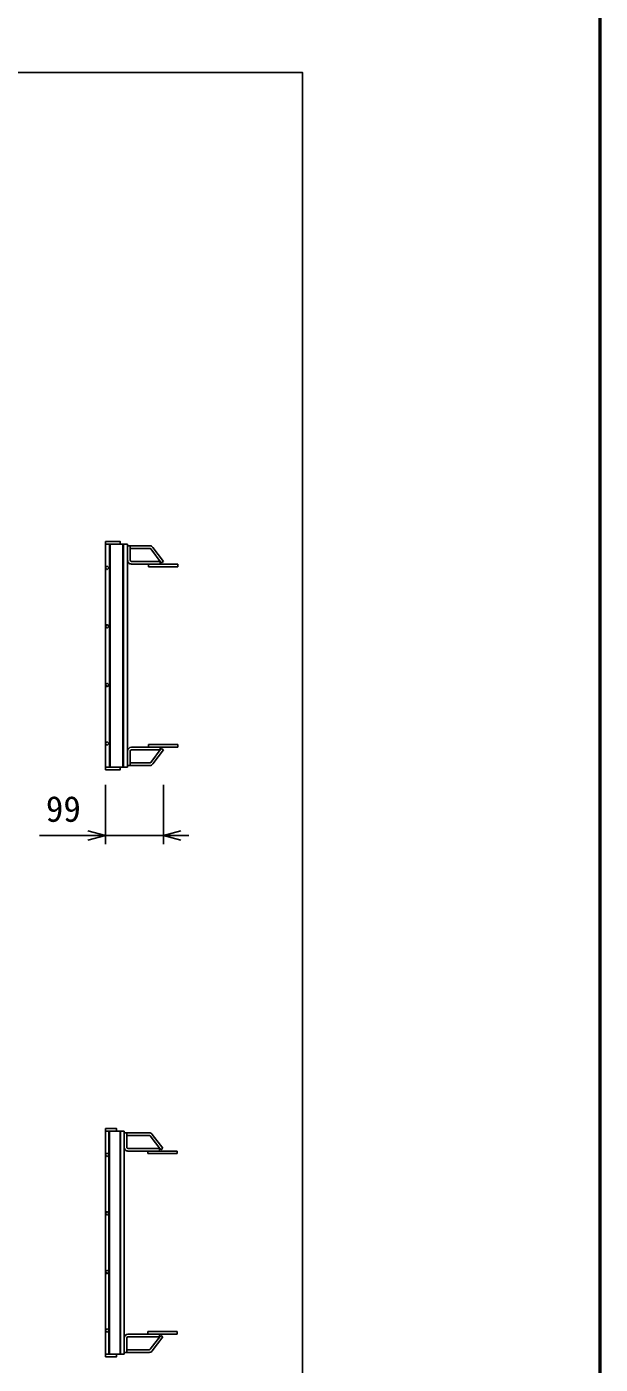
# Model space of a CAD drawing. Units: millimetres, scale not verified. Extents: x -16800 to 16800, y -5940 to 5940.
# Drawn here: x -1379 to -400, y 129 to 2413 of the extents above; entities that cross this region are included whole.
import ezdxf
from ezdxf.enums import TextEntityAlignment as Align

# ---------------------------------------------------------------- set-up
doc = ezdxf.new("R2010")
doc.units = ezdxf.units.MM
doc.header["$LTSCALE"] = 20
for name, color, linetype, lineweight in [('0-0_DIM', 7, 'Continuous', 25), ('0-2_HATCH', 6, 'Continuous', 25), ('0-6_TXT', 7, 'Continuous', 25), ('0-7_WAKU', 3, 'Continuous', 25)]:
    doc.layers.add(name, color=color, linetype=linetype, lineweight=lineweight)
doc.styles.add('ＭＳ ゴシック', font='')
doc.styles.get('ＭＳ ゴシック').set_extended_font_data('MS Gothic')

msp = doc.modelspace()

# ---------------------------------------------------------------- linework, layer by layer
at = {"layer": '0-0_DIM'}
for p, q in [((-1244.69, 1118.87), (-1244.69, 1017.28)), ((-1145.69, 1118.87), (-1145.69, 1017.28)), ((-1357.3, 1032.28), (-1244.69, 1032.28)), ((-1145.69, 1032.28), (-1244.69, 1032.28)), ((-1145.69, 1032.28), (-1102.22, 1032.28))]:
    msp.add_line(p, q, dxfattribs=at)
for points in [[(-1274.69, 1024.24), (-1244.69, 1032.28), (-1274.69, 1040.32)], [(-1115.69, 1040.32), (-1145.69, 1032.28), (-1115.69, 1024.24)]]:
    msp.add_lwpolyline(points, dxfattribs=at)
at = {"layer": '0-2_HATCH'}
for p, q in [((-1244.69, 1144.09), (-1244.69, 1534.09)), ((-1244.69, 1529.59), (-1206.69, 1529.59)), ((-1237.69, 1148.59), (-1237.69, 1529.59)), ((-1236.69, 1148.59), (-1236.69, 1529.59)), ((-1214.69, 1148.59), (-1214.69, 1529.59)), ((-1213.69, 1148.59), (-1213.69, 1529.59)), ((-1206.69, 1148.59), (-1206.69, 1529.59)), ((-1206.69, 1501.99), (-1206.69, 1526.49)), ((-1206.69, 1526.49), (-1168.74, 1526.49)), ((-1202.19, 1501.99), (-1202.19, 1526.49)), ((-1202.19, 1521.99), (-1168.74, 1521.99)), ((-1167.14, 1521.19), (-1149.29, 1497.39)), ((-1163.54, 1523.89), (-1145.69, 1500.09)), ((-1200.19, 1495.49), (-1121.24, 1495.49)), ((-1171.24, 1490.99), (-1171.24, 1495.49)), ((-1171.24, 1490.99), (-1121.24, 1490.99)), ((-1149.29, 1497.39), (-1145.69, 1500.09)), ((-1121.24, 1495.49), (-1121.24, 1490.99)), ((-1206.69, 1176.19), (-1206.69, 1151.69)), ((-1202.19, 1176.19), (-1202.19, 1151.69)), ((-1200.19, 1182.69), (-1121.24, 1182.69)), ((-1171.24, 1187.19), (-1121.24, 1187.19)), ((-1171.24, 1187.19), (-1171.24, 1182.69)), ((-1167.14, 1156.99), (-1149.29, 1180.79)), ((-1163.54, 1154.29), (-1145.69, 1178.09)), ((-1149.29, 1180.79), (-1145.69, 1178.09)), ((-1121.24, 1182.69), (-1121.24, 1187.19)), ((-1244.69, 1148.59), (-1206.69, 1148.59)), ((-1206.69, 1151.69), (-1168.74, 1151.69)), ((-1202.19, 1156.19), (-1168.74, 1156.19)), ((-1244.69, 142.07), (-1244.69, 532.07)), ((-1244.69, 527.57), (-1212.69, 527.57)), ((-1238.69, 146.57), (-1238.69, 527.57)), ((-1237.69, 146.57), (-1237.69, 527.57)), ((-1219.69, 146.57), (-1219.69, 527.57)), ((-1218.69, 146.57), (-1218.69, 527.57)), ((-1212.69, 146.57), (-1212.69, 527.57)), ((-1212.69, 499.97), (-1212.69, 524.47)), ((-1212.69, 524.47), (-1169.74, 524.47)), ((-1208.19, 499.97), (-1208.19, 524.47)), ((-1208.19, 519.97), (-1169.74, 519.97)), ((-1168.14, 519.17), (-1150.29, 495.37)), ((-1164.54, 521.87), (-1146.69, 498.07)), ((-1206.19, 493.47), (-1122.24, 493.47)), ((-1172.24, 488.97), (-1172.24, 493.47)), ((-1172.24, 488.97), (-1122.24, 488.97)), ((-1150.29, 495.37), (-1146.69, 498.07)), ((-1122.24, 493.47), (-1122.24, 488.97)), ((-1172.24, 185.17), (-1122.24, 185.17)), ((-1172.24, 185.17), (-1172.24, 180.67)), ((-1122.24, 180.67), (-1122.24, 185.17)), ((-1212.69, 174.17), (-1212.69, 149.67)), ((-1208.19, 174.17), (-1208.19, 149.67)), ((-1206.19, 180.67), (-1122.24, 180.67)), ((-1168.14, 154.97), (-1150.29, 178.77)), ((-1164.54, 152.27), (-1146.69, 176.07)), ((-1150.29, 178.77), (-1146.69, 176.07)), ((-1244.69, 146.57), (-1212.69, 146.57)), ((-1212.69, 149.67), (-1169.74, 149.67)), ((-1208.19, 154.17), (-1169.74, 154.17))]:
    msp.add_line(p, q, dxfattribs=at)
for points in [[(-1244.69, 1534.09), (-1219.69, 1534.09), (-1219.69, 1529.59)], [(-1200.19, 1499.99), (-1151.24, 1499.99), (-1151.24, 1495.49)], [(-1200.19, 1178.19), (-1151.24, 1178.19), (-1151.24, 1182.69)], [(-1244.69, 1144.09), (-1219.69, 1144.09), (-1219.69, 1148.59)], [(-1244.69, 532.07), (-1225.69, 532.07), (-1225.69, 527.57)], [(-1206.19, 497.97), (-1152.24, 497.97), (-1152.24, 493.47)], [(-1206.19, 176.17), (-1152.24, 176.17), (-1152.24, 180.67)], [(-1244.69, 142.07), (-1225.69, 142.07), (-1225.69, 146.57)]]:
    msp.add_lwpolyline(points, dxfattribs=at)
for points in [[(-1244.69, 1489.09), (-1241.69, 1492.09), (-1238.69, 1489.09), (-1241.69, 1486.09)], [(-1244.69, 1389.09), (-1241.69, 1392.09), (-1238.69, 1389.09), (-1241.69, 1386.09)], [(-1244.69, 1289.09), (-1241.69, 1292.09), (-1238.69, 1289.09), (-1241.69, 1286.09)], [(-1244.69, 1189.09), (-1241.69, 1192.09), (-1238.69, 1189.09), (-1241.69, 1186.09)], [(-1244.69, 487.07), (-1241.69, 490.07), (-1238.69, 487.07), (-1241.69, 484.07)], [(-1244.69, 387.07), (-1241.69, 390.07), (-1238.69, 387.07), (-1241.69, 384.07)], [(-1244.69, 287.07), (-1241.69, 290.07), (-1238.69, 287.07), (-1241.69, 284.07)], [(-1244.69, 187.07), (-1241.69, 190.07), (-1238.69, 187.07), (-1241.69, 184.07)]]:
    msp.add_lwpolyline(points, close=True, dxfattribs=at)
for centre, radius, start, end in [((-1168.74, 1519.99), 6.5, 36.86983, 89.99993), ((-1168.74, 1519.99), 2, 36.86983, 89.99993), ((-1200.19, 1501.99), 6.5, 179.99993, 269.99993), ((-1200.19, 1501.99), 2, 179.99993, 269.99993), ((-1200.19, 1176.19), 6.5, 90, 180), ((-1200.19, 1176.19), 2, 90, 180), ((-1168.74, 1158.19), 2, 270, 323.1301), ((-1168.74, 1158.19), 6.5, 270, 323.1301), ((-1169.74, 517.97), 6.5, 36.86983, 89.99993), ((-1169.74, 517.97), 2, 36.86983, 89.99993), ((-1206.19, 499.97), 6.5, 179.99993, 269.99993), ((-1206.19, 499.97), 2, 179.99993, 269.99993), ((-1206.19, 174.17), 6.5, 90, 180), ((-1206.19, 174.17), 2, 90, 180), ((-1169.74, 156.17), 2, 270, 323.1301), ((-1169.74, 156.17), 6.5, 270, 323.1301)]:
    msp.add_arc(centre, radius, start, end, dxfattribs=at)
at = {"layer": '0-6_TXT'}
msp.add_lwpolyline([(-2908.23, -115.35), (-908.23, -115.35), (-908.23, 2334.65), (-2908.23, 2334.65)], close=True, dxfattribs=at)
at = {"layer": '0-7_WAKU', "lineweight": 50}
msp.add_lwpolyline([(-16400, -5540), (-400, -5540), (-400, 5540), (-16400, 5540)], close=True, dxfattribs=at)

# ---------------------------------------------------------------- texts
at = {"layer": '0-0_DIM', "style": 'ＭＳ ゴシック'}
msp.add_text('99', height=43.99, dxfattribs=at).set_placement((-1346.33, 1042.28), align=Align.BOTTOM_LEFT)

doc.saveas('drawing.dxf')
